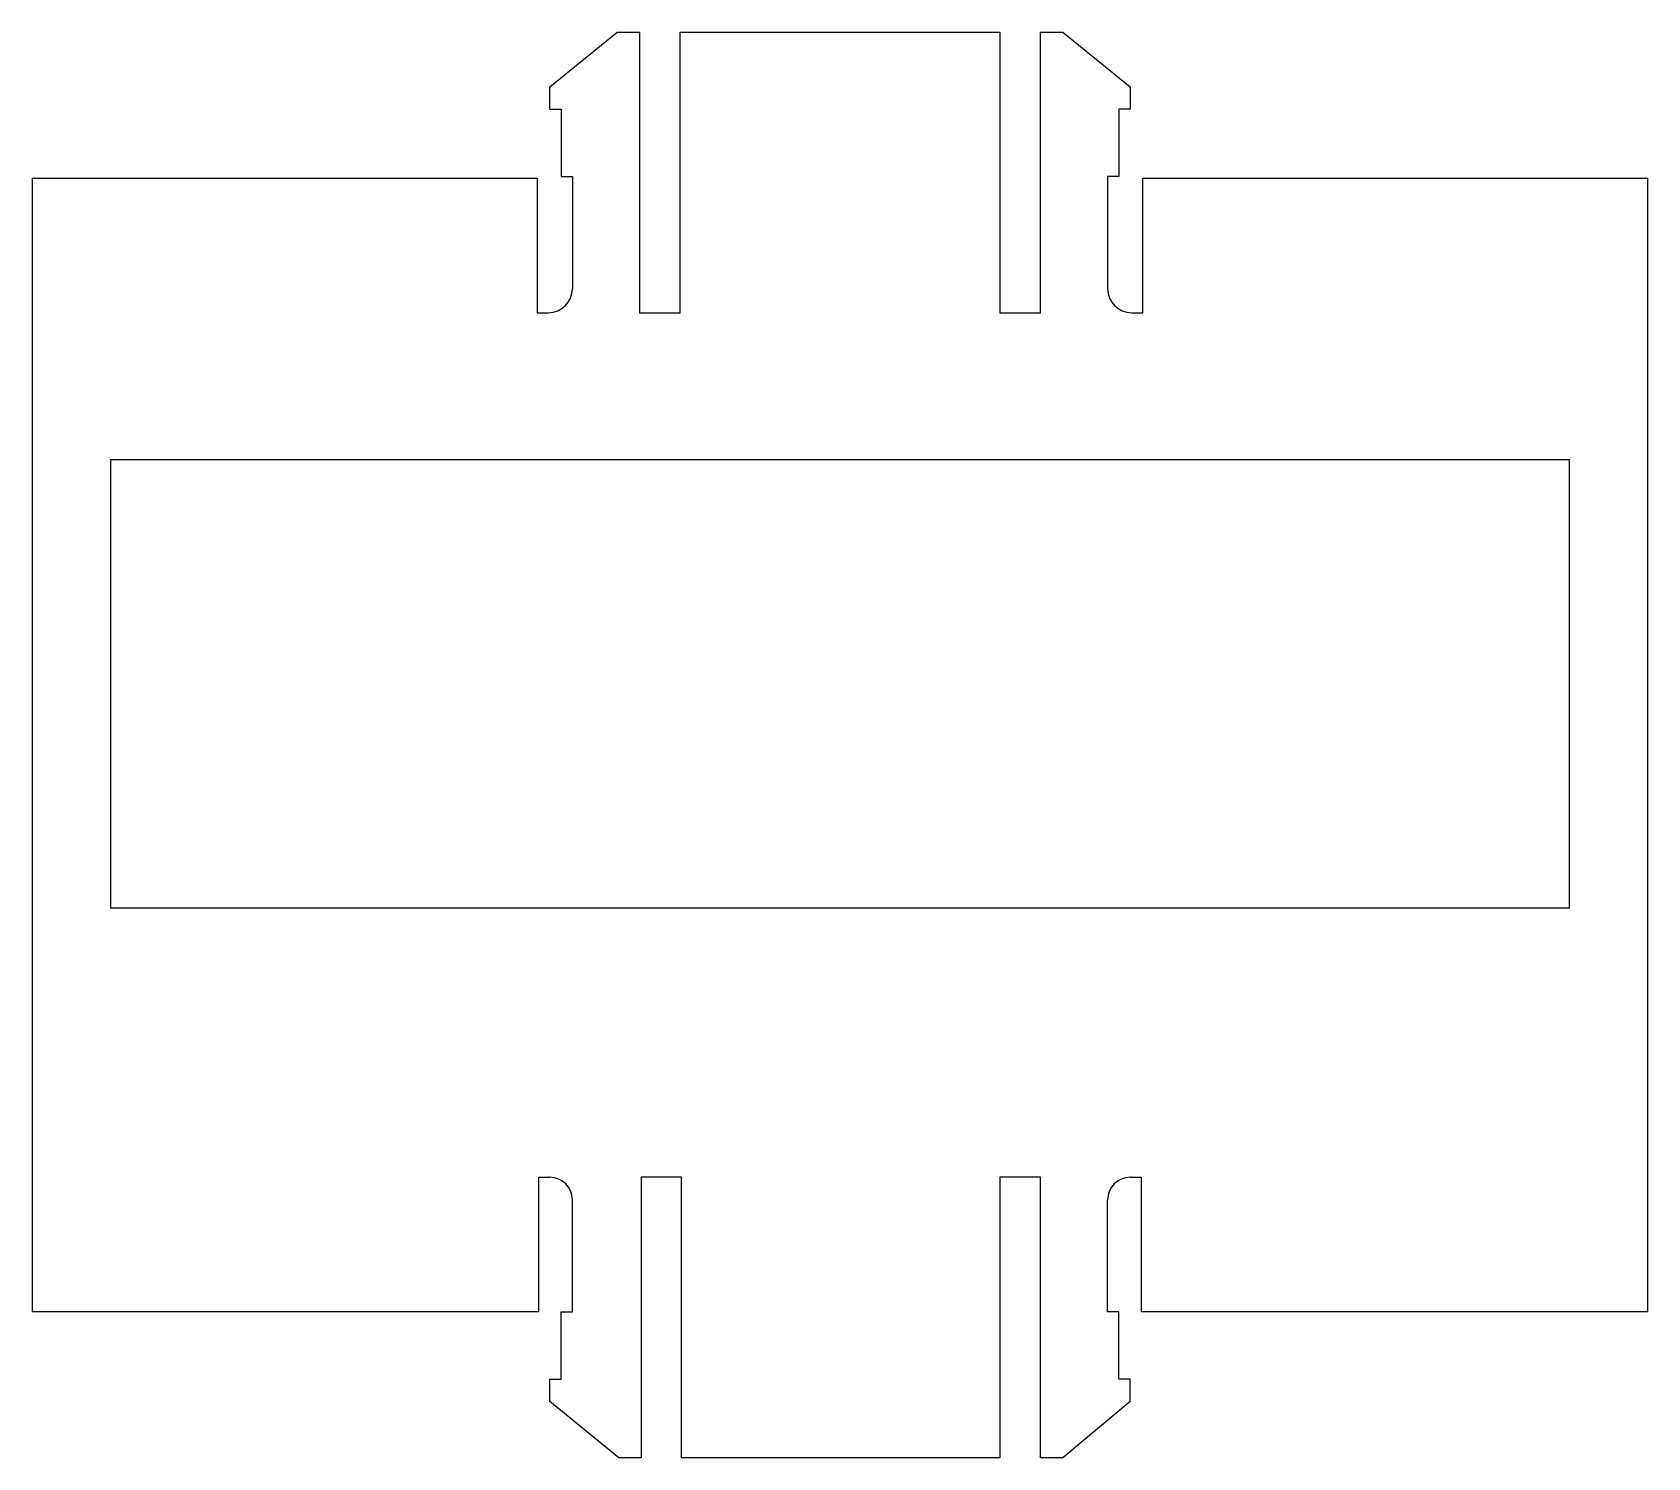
# Model space of a CAD drawing. Extents: x 25 to 97, y 39.5 to 103.
import ezdxf

# ---------------------------------------------------------------- set-up
doc = ezdxf.new("R2010")
doc.units = 0
doc.layers.add('Sketch015', color=7, linetype='CONTINUOUS')

msp = doc.modelspace()

# ---------------------------------------------------------------- linework, layer by layer
at = {"layer": 'Sketch015'}
for p, q in [((48.07, 100.607), (51.07, 103.037)), ((51.07, 103.037), (52.07, 103.037)), ((52.07, 103.037), (52.07, 90.537)), ((53.87, 90.537), (53.87, 103.037)), ((53.87, 103.037), (68.13, 103.037)), ((68.13, 103.037), (68.13, 90.537)), ((69.93, 90.537), (69.93, 103.037)), ((69.93, 103.037), (70.93, 103.037)), ((70.93, 103.037), (73.93, 100.607)), ((48.07, 99.607), (48.07, 100.607)), ((73.93, 100.607), (73.93, 99.607)), ((48.07, 99.607), (48.57, 99.607)), ((48.57, 99.607), (48.57, 96.607)), ((73.93, 99.607), (73.43, 99.607)), ((73.43, 99.607), (73.43, 96.607)), ((25, 96.537), (25, 46)), ((25, 96.537), (47.5, 96.537)), ((47.5, 96.537), (47.5, 90.537)), ((48.57, 96.607), (49.07, 96.607)), ((49.07, 96.607), (49.07, 91.607)), ((73.43, 96.607), (72.93, 96.607)), ((72.93, 96.607), (72.93, 91.607)), ((74.5, 90.537), (74.5, 96.537)), ((74.5, 96.537), (97, 96.537)), ((97, 46), (97, 96.537)), ((47.5, 90.537), (48, 90.537)), ((52.07, 90.537), (53.87, 90.537)), ((68.13, 90.537), (69.93, 90.537)), ((74, 90.537), (74.5, 90.537)), ((28.5, 84), (93.5, 84)), ((28.5, 64), (28.5, 84)), ((93.5, 84), (93.5, 64)), ((93.5, 64), (28.5, 64)), ((47.57, 52), (48.07, 52)), ((47.57, 46), (47.57, 52)), ((53.94, 52), (52.14, 52)), ((52.14, 52), (52.14, 39.5)), ((53.94, 39.5), (53.94, 52)), ((69.93, 52), (68.13, 52)), ((68.13, 52), (68.13, 39.5)), ((69.93, 39.5), (69.93, 52)), ((73.93, 52), (74.43, 52)), ((74.43, 52), (74.43, 46)), ((49.07, 46), (49.07, 51)), ((72.93, 46), (72.93, 51)), ((47.57, 46), (25, 46)), ((48.57, 43), (48.57, 46)), ((48.57, 46), (49.07, 46)), ((73.43, 46), (72.93, 46)), ((73.43, 43), (73.43, 46)), ((97, 46), (74.43, 46)), ((48.07, 42), (48.07, 43)), ((48.07, 43), (48.57, 43)), ((73.93, 43), (73.43, 43)), ((73.93, 42), (73.93, 43)), ((51.14, 39.5), (48.07, 42)), ((73.93, 42), (70.93, 39.5)), ((52.14, 39.5), (51.14, 39.5)), ((68.13, 39.5), (53.94, 39.5)), ((70.93, 39.5), (69.93, 39.5))]:
    msp.add_line(p, q, dxfattribs=at)
for centre, radius, start, end in [((48, 91.607), 1.07, -90, 0), ((74, 91.607), 1.07, 180, -90), ((48.07, 51), 1, 0, 90), ((73.93, 51), 1, 90, 180)]:
    msp.add_arc(centre, radius, start, end, dxfattribs=at)

doc.saveas('drawing.dxf')
